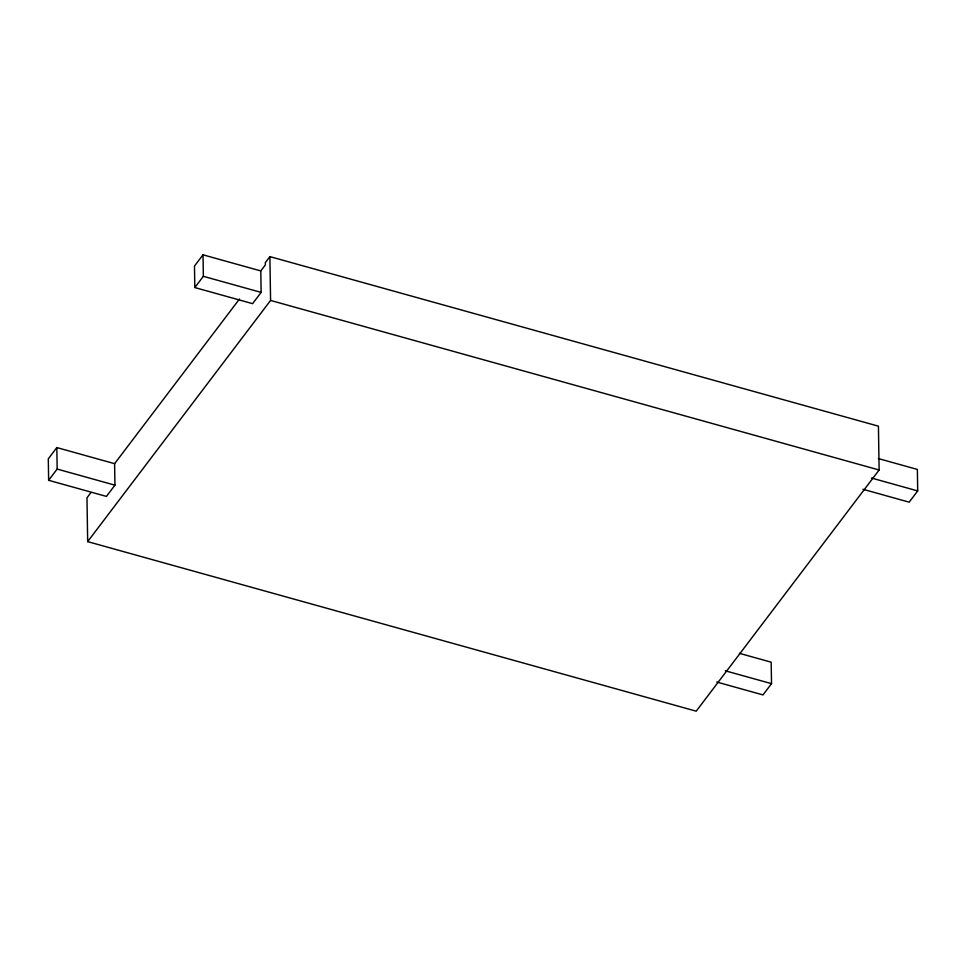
<?xml version="1.0" encoding="UTF-8"?>
<svg xmlns="http://www.w3.org/2000/svg" width="966" height="966" viewBox="0 0 966 966"><rect width="100%" height="100%" fill="white"/><g stroke="black" fill="none" stroke-linecap="round" stroke-linejoin="round"><path stroke-width="1.45" d="M114.604 463.668L56.825 447.572L48.3 458.814L48.638 480.307L106.417 496.403L114.942 485.161L114.604 463.668L239.496 298.989M260.796 270.927L203.017 254.819L194.48 266.061L194.818 287.554L252.597 303.65L261.134 292.408L260.796 270.927L265.36 264.901L265.324 262.631L269.888 256.618L878.432 426.175L879.12 469.995L696.208 711.181L87.664 541.624L86.976 497.792L90.937 492.575M48.638 480.307L57.163 469.065L56.825 447.572M194.818 287.554L203.355 276.312L203.017 254.819M87.664 541.624L270.577 300.438L269.888 256.618M739.401 653.33L771.182 662.181L771.52 683.662L762.983 694.916L716.76 682.032M878.36 458.56L917.362 469.428L917.7 490.921L909.175 502.163L862.952 489.279M203.355 276.312L261.134 292.408M270.577 300.438L879.12 469.995M871.477 478.037L917.7 490.921M57.163 469.065L114.942 485.161M725.297 670.79L771.52 683.662"/></g></svg>
